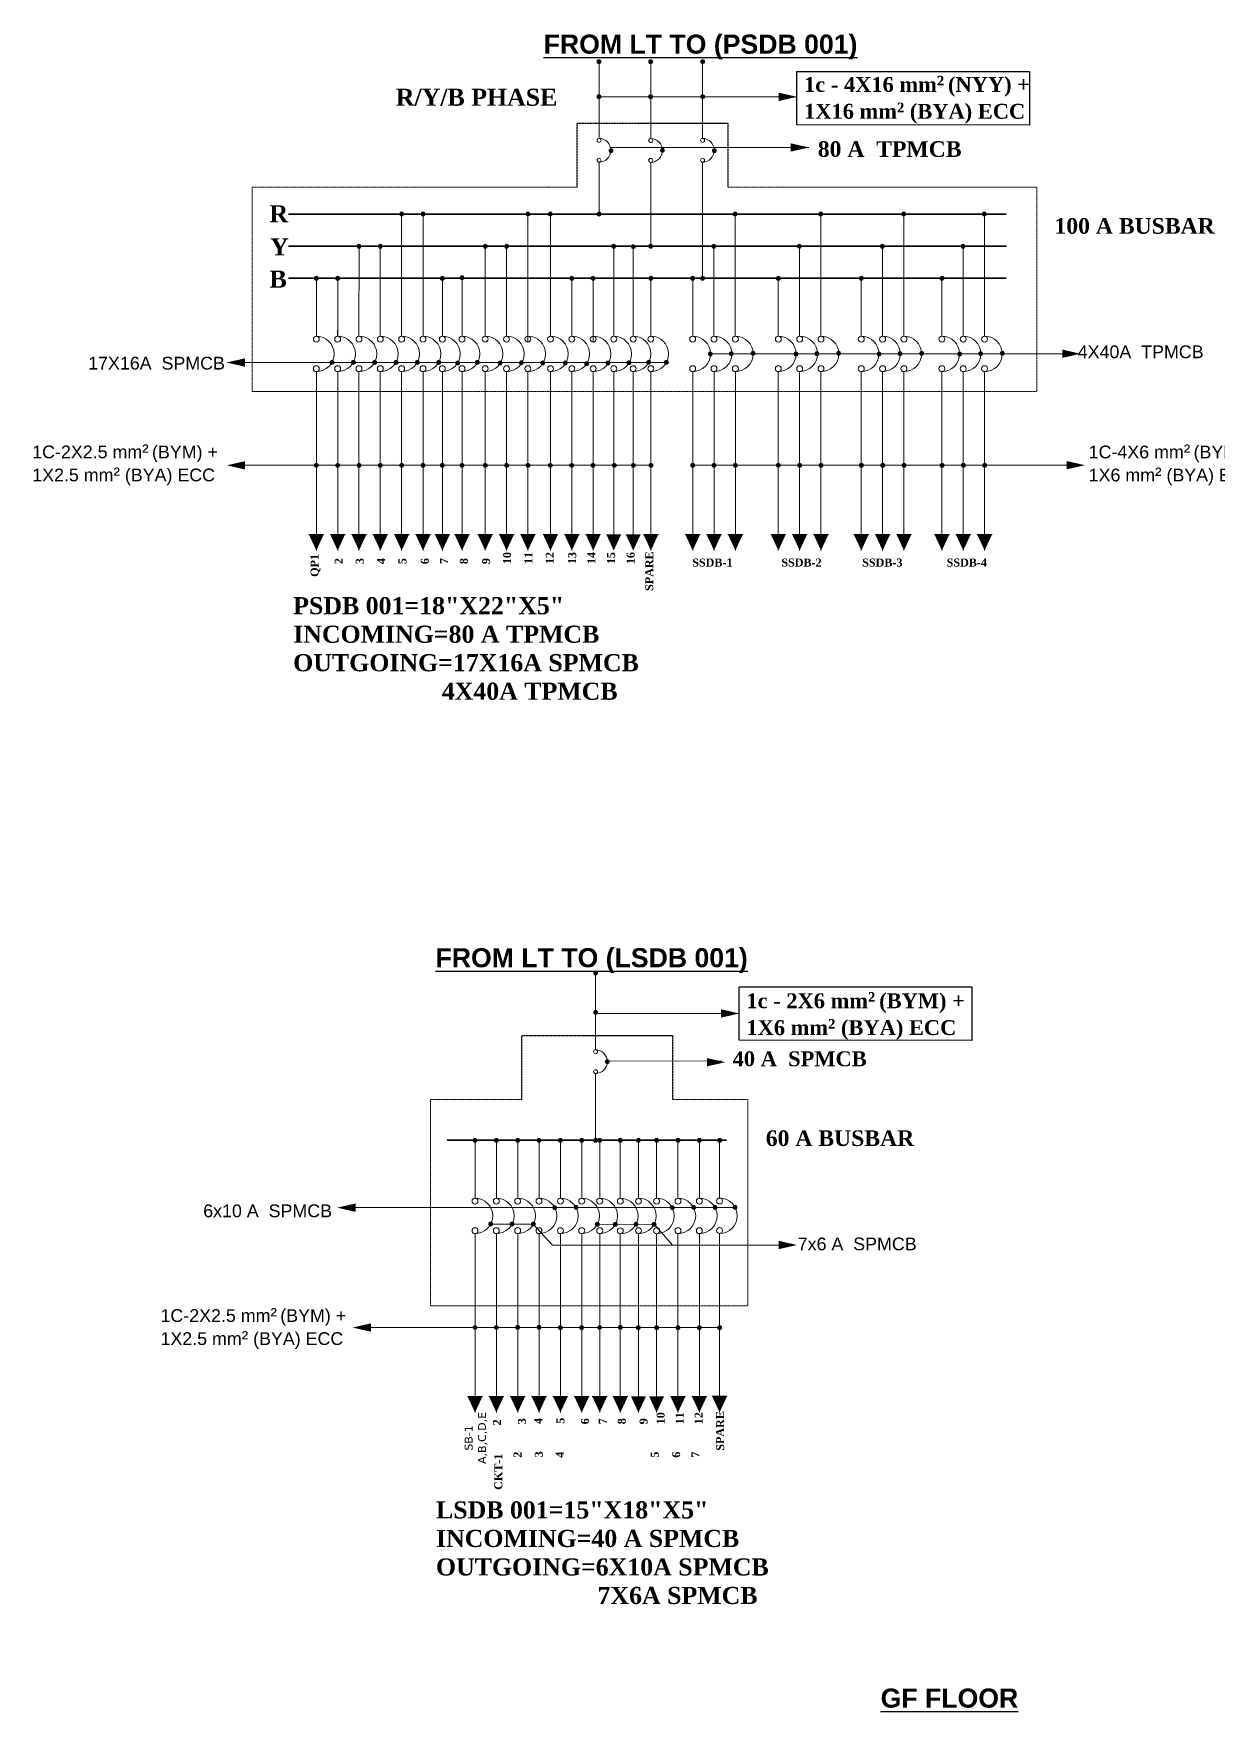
# Model space of a CAD drawing. Header units: inches. Extents: x -12 to 20935469, y -1604 to 24729220.
# Drawn here: x 20826500 to 20826944, y 24663228 to 24663857 of the extents above; entities that cross this region are included whole.
import ezdxf

# ---------------------------------------------------------------- set-up
doc = ezdxf.new("R2010")
doc.units = ezdxf.units.IN
doc.header["$LTSCALE"] = 0.03
doc.header["$MEASUREMENT"] = 0
for name, pattern in [('DASHDOT', [1, 0.5, -0.25, 0, -0.25]), ('DASHDOTX2', [2, 1, -0.5, 0, -0.5]), ('DOT', [0.25, 0, -0.25])]:
    doc.linetypes.add(name, pattern=pattern)
for name, color, linetype in [('AC TEXT', 151, 'DOT'), ('FDB', 5, 'Continuous'), ('GUTLI', 7, 'Continuous'), ('H', 154, 'Continuous'), ('SSDB TXT', 7, 'Continuous'), ('TEXT', 7, 'Continuous')]:
    doc.layers.add(name, color=color, linetype=linetype)
for name, color, linetype, lineweight in [('CIRCUIT', 7, 'Continuous', 0), ('CKT-CABLE', 3, 'Continuous', 9), ('ELECT', 8, 'Continuous', 0), ('Hatch', 253, 'Continuous', 15), ('Power pts', 6, 'DASHDOTX2', 25), ('SB', 1, 'DASHDOT', 30)]:
    doc.layers.add(name, color=color, linetype=linetype, lineweight=lineweight)
doc.styles.add('MtXpl_Swis721_Lt_BT', font='swissl.ttf')
doc.styles.get("Standard").update_dxf_attribs({"font": 'timesbd.ttf'})

# ---------------------------------------------------------------- blocks, each defined once
blk = doc.blocks.new('CIRCUIT')
at = {"layer": 'CIRCUIT'}
h = blk.add_hatch(color=256, dxfattribs=at)
h.dxf.hatch_style = 1
h.paths.add_polyline_path([(-12531.4, -5028.75), (-12534.2, -5028.75), (-12531.4, -5034.78)])
h.paths.add_polyline_path([(-12528.61, -5028.75), (-12531.4, -5028.75), (-12531.4, -5034.78)])
at = {"layer": 'CIRCUIT', "linetype": 'ByBlock', "ltscale": 10}
for p, q in [((-12531.4, -4932.73), (-12531.4, -4954.43)), ((-12531.4, -4967.73), (-12531.4, -5028.75)), ((-12531.4, -5028.75), (-12531.4, -5034.78))]:
    blk.add_line(p, q, dxfattribs=at)
at = {"layer": 'CIRCUIT'}
blk.add_line((-12534.2, -5028.75), (-12528.61, -5028.75), dxfattribs=at)
at = {"layer": 'CIRCUIT', "linetype": 'ByBlock', "ltscale": 10}
for centre in [(-12531.4, -4955.54), (-12531.4, -4966.62)]:
    blk.add_circle(centre, 1.11, dxfattribs=at)
at = {"layer": 'CIRCUIT'}
blk.add_arc((-12531.41, -4961.08), 6.65, 270.0451, 89.9549, dxfattribs=at)
blk = doc.blocks.new('circle')
at = {"layer": 'H'}
h = blk.add_hatch(color=256, dxfattribs=at)
h.dxf.hatch_style = 1
h.paths.add_polyline_path([(20826700.3, 24643785.82, 1), (20826698.81, 24643785.82, 1)])
at = {"layer": 'CIRCUIT'}
blk.add_circle((20826699.55, 24643785.82), 0.744, dxfattribs=at)
blk = doc.blocks.new('LSDB CON')
at = {"layer": 'CIRCUIT'}
for p, q in [((20826699.36, 24647886.92), (20826699.36, 24647858.1)), ((20826699.36, 24647849.16), (20826699.36, 24647834.28)), ((20826699.36, 24647834.28), (20826699.36, 24647824.16))]:
    blk.add_line(p, q, dxfattribs=at)
for centre in [(20826699.36, 24647872.08), (20826699.36, 24647857.35), (20826699.36, 24647849.91)]:
    blk.add_circle(centre, 0.744, dxfattribs=at)
blk.add_arc((20826699.29, 24647853.63), 4.47, 270.92808, 89.07192, dxfattribs=at)
at = {"layer": 'AC TEXT'}
for p in [(-0.19, 4101.11), (-0.19, 4086.26), (4.2, 4067.81), (-0.19, 4038.34)]:
    blk.add_blockref('circle', p, dxfattribs=at)
blk = doc.blocks.new('PSDB CON')
at = {"layer": 'CIRCUIT'}
for p, q in [((20826882.06, 24643866.2), (20826882.06, 24643837.44)), ((20826901.42, 24643866.2), (20826901.42, 24643837.37)), ((20826920.83, 24643866.2), (20826920.83, 24643837.44)), ((20826882.06, 24643828.51), (20826882.06, 24643809.05)), ((20826901.42, 24643828.44), (20826901.42, 24643797.02)), ((20826920.83, 24643828.51), (20826920.83, 24643784.99))]:
    blk.add_line(p, q, dxfattribs=at)
for centre in [(20826882.06, 24643836.7), (20826901.42, 24643836.63), (20826920.83, 24643836.7), (20826882.06, 24643829.26), (20826901.42, 24643829.19), (20826920.83, 24643829.26)]:
    blk.add_circle(centre, 0.744, dxfattribs=at)
for centre in [(20826881.98, 24643832.98), (20826901.34, 24643832.91), (20826920.75, 24643832.98)]:
    blk.add_arc(centre, 4.47, 270.92808, 89.07192, dxfattribs=at)
at = {"layer": 'Hatch'}
blk.add_circle((20826886.5, 24643832.88), 0.744, dxfattribs=at)
at = {"layer": 'AC TEXT'}
for p in [(182.5, 80.39), (201.86, 80.39), (221.27, 80.39), (182.5, 67.24), (201.86, 67.24), (221.27, 67.24), (186.95, 47.06), (206.26, 47.09), (225.71, 47.06), (182.5, 23.23), (201.86, 11.21), (221.27, -0.82)]:
    blk.add_blockref('circle', p, dxfattribs=at)
blk = doc.blocks.new('SDB')
at = {"layer": 'CIRCUIT'}
h = blk.add_hatch(color=256, dxfattribs=at)
h.dxf.hatch_style = 1
h.paths.add_polyline_path([(-12942.07, -7596.01), (-12944.87, -7596.01), (-12942.07, -7602.04)])
h.paths.add_polyline_path([(-12939.27, -7596.01), (-12942.07, -7596.01), (-12942.07, -7602.04)])
h = blk.add_hatch(color=256, dxfattribs=at)
h.dxf.hatch_style = 1
h.paths.add_polyline_path([(-12934.07, -7596.01), (-12936.87, -7596.01), (-12934.07, -7602.04)])
h.paths.add_polyline_path([(-12931.27, -7596.01), (-12934.07, -7596.01), (-12934.07, -7602.04)])
h = blk.add_hatch(color=256, dxfattribs=at)
h.dxf.hatch_style = 1
h.paths.add_polyline_path([(-12926.07, -7596.01), (-12928.87, -7596.01), (-12926.07, -7602.04)])
h.paths.add_polyline_path([(-12923.27, -7596.01), (-12926.07, -7596.01), (-12926.07, -7602.04)])
at = {"layer": 'CIRCUIT', "linetype": 'ByBlock', "ltscale": 10}
for p, q in [((-12926.15, -7475.93), (-12926.15, -7521.69)), ((-12934.15, -7487.96), (-12934.15, -7521.69)), ((-12942.07, -7499.98), (-12942.07, -7521.69)), ((-12942.07, -7534.99), (-12942.07, -7596.01)), ((-12934.07, -7534.99), (-12934.07, -7596.01)), ((-12926.07, -7534.99), (-12926.07, -7596.01)), ((-12942.07, -7596.01), (-12942.07, -7602.04)), ((-12934.07, -7596.01), (-12934.07, -7602.04)), ((-12926.07, -7596.01), (-12926.07, -7602.04))]:
    blk.add_line(p, q, dxfattribs=at)
at = {"layer": 'CIRCUIT'}
for p, q in [((-12944.87, -7596.01), (-12939.27, -7596.01)), ((-12936.87, -7596.01), (-12931.27, -7596.01)), ((-12928.87, -7596.01), (-12923.27, -7596.01))]:
    blk.add_line(p, q, dxfattribs=at)
at = {"layer": 'CIRCUIT', "linetype": 'ByBlock', "ltscale": 10}
for centre in [(-12942.07, -7522.8), (-12934.07, -7522.8), (-12926.07, -7522.8), (-12942.07, -7533.88), (-12934.07, -7533.88), (-12926.07, -7533.88)]:
    blk.add_circle(centre, 1.11, dxfattribs=at)
at = {"layer": 'CIRCUIT'}
for centre in [(-12942.07, -7528.34), (-12934.07, -7528.34), (-12926.07, -7528.34)]:
    blk.add_arc(centre, 6.65, 270.0451, 89.9549, dxfattribs=at)
blk = doc.blocks.new('A')
at = {"layer": 'Power pts'}
for points in [[(20826820.7, 24664131.25), (20826820.7, 24664155.24), (20826877.15, 24664155.24)], [(20826843.37, 24664155.24), (20826877.15, 24664155.24), (20826877.15, 24664131.25)]]:
    blk.add_lwpolyline(points, dxfattribs=at)

msp = doc.modelspace()

# ---------------------------------------------------------------- hatches: boundary and pattern name
at = {"layer": 'CIRCUIT', "linetype": 'ByBlock', "ltscale": 10}
h = msp.add_hatch(color=256, dxfattribs=at)
h.dxf.hatch_style = 1
h.paths.add_polyline_path([(20826621.99, 24663669.46), (20826619.2, 24663669.46), (20826621.99, 24663663.43)])
h.paths.add_polyline_path([(20826624.79, 24663669.46), (20826621.99, 24663669.46), (20826621.99, 24663663.43)])
h = msp.add_hatch(color=256, dxfattribs=at)
h.dxf.hatch_style = 1
h.paths.add_polyline_path([(20826629.99, 24663669.46), (20826627.2, 24663669.46), (20826629.99, 24663663.43)])
h.paths.add_polyline_path([(20826632.79, 24663669.46), (20826629.99, 24663669.46), (20826629.99, 24663663.43)])
h = msp.add_hatch(color=256, dxfattribs=at)
h.dxf.hatch_style = 1
h.paths.add_polyline_path([(20826637.99, 24663669.46), (20826635.2, 24663669.46), (20826637.99, 24663663.43)])
h.paths.add_polyline_path([(20826640.79, 24663669.46), (20826637.99, 24663669.46), (20826637.99, 24663663.43)])
h = msp.add_hatch(color=256, dxfattribs=at)
h.dxf.hatch_style = 1
h.paths.add_polyline_path([(20826645.99, 24663669.46), (20826643.2, 24663669.46), (20826645.99, 24663663.43)])
h.paths.add_polyline_path([(20826648.79, 24663669.46), (20826645.99, 24663669.46), (20826645.99, 24663663.43)])
h = msp.add_hatch(color=256, dxfattribs=at)
h.dxf.hatch_style = 1
h.paths.add_polyline_path([(20826653.25, 24663669.46), (20826650.45, 24663669.46), (20826653.25, 24663663.43)])
h.paths.add_polyline_path([(20826656.05, 24663669.46), (20826653.25, 24663669.46), (20826653.25, 24663663.43)])
h = msp.add_hatch(color=256, dxfattribs=at)
h.dxf.hatch_style = 1
h.paths.add_polyline_path([(20826660.62, 24663669.46), (20826657.82, 24663669.46), (20826660.62, 24663663.43)])
h.paths.add_polyline_path([(20826663.42, 24663669.46), (20826660.62, 24663669.46), (20826660.62, 24663663.43)])
h = msp.add_hatch(color=256, dxfattribs=at)
h.dxf.hatch_style = 1
h.paths.add_polyline_path([(20826669.31, 24663669.46), (20826666.52, 24663669.46), (20826669.31, 24663663.43)])
h.paths.add_polyline_path([(20826672.11, 24663669.46), (20826669.31, 24663669.46), (20826669.31, 24663663.43)])
h = msp.add_hatch(color=256, dxfattribs=at)
h.dxf.hatch_style = 1
h.paths.add_polyline_path([(20826677.31, 24663669.46), (20826674.52, 24663669.46), (20826677.31, 24663663.43)])
h.paths.add_polyline_path([(20826680.11, 24663669.46), (20826677.31, 24663669.46), (20826677.31, 24663663.43)])
h = msp.add_hatch(color=256, dxfattribs=at)
h.dxf.hatch_style = 1
h.paths.add_polyline_path([(20826685.31, 24663669.46), (20826682.52, 24663669.46), (20826685.31, 24663663.43)])
h.paths.add_polyline_path([(20826688.11, 24663669.46), (20826685.31, 24663669.46), (20826685.31, 24663663.43)])
h = msp.add_hatch(color=256, dxfattribs=at)
h.dxf.hatch_style = 1
h.paths.add_polyline_path([(20826693.79, 24663669.46), (20826690.99, 24663669.46), (20826693.79, 24663663.43)])
h.paths.add_polyline_path([(20826696.58, 24663669.46), (20826693.79, 24663669.46), (20826693.79, 24663663.43)])
h = msp.add_hatch(color=256, dxfattribs=at)
h.dxf.hatch_style = 1
h.paths.add_polyline_path([(20826701.79, 24663669.46), (20826698.99, 24663669.46), (20826701.79, 24663663.43)])
h.paths.add_polyline_path([(20826704.58, 24663669.46), (20826701.79, 24663669.46), (20826701.79, 24663663.43)])
h = msp.add_hatch(color=256, dxfattribs=at)
h.dxf.hatch_style = 1
h.paths.add_polyline_path([(20826709.79, 24663669.46), (20826706.99, 24663669.46), (20826709.79, 24663663.43)])
h.paths.add_polyline_path([(20826712.58, 24663669.46), (20826709.79, 24663669.46), (20826709.79, 24663663.43)])
h = msp.add_hatch(color=256, dxfattribs=at)
h.dxf.hatch_style = 1
h.paths.add_polyline_path([(20826717.5, 24663669.46), (20826714.7, 24663669.46), (20826717.5, 24663663.43)])
h.paths.add_polyline_path([(20826720.3, 24663669.46), (20826717.5, 24663669.46), (20826717.5, 24663663.43)])
h = msp.add_hatch(color=256, dxfattribs=at)
h.dxf.hatch_style = 1
h.paths.add_polyline_path([(20826724.8, 24663669.46), (20826722, 24663669.46), (20826724.8, 24663663.43)])
h.paths.add_polyline_path([(20826727.6, 24663669.46), (20826724.8, 24663669.46), (20826724.8, 24663663.43)])
h = msp.add_hatch(color=256, dxfattribs=at)
h.dxf.hatch_style = 1
h.paths.add_polyline_path([(20826726.77, 24663346.27), (20826723.97, 24663346.27), (20826726.77, 24663340.24)])
h.paths.add_polyline_path([(20826729.57, 24663346.27), (20826726.77, 24663346.27), (20826726.77, 24663340.24)])
h = msp.add_hatch(color=256, dxfattribs=at)
h.dxf.hatch_style = 1
h.paths.add_polyline_path([(20826733.57, 24663346.27), (20826730.77, 24663346.27), (20826733.57, 24663340.24)])
h.paths.add_polyline_path([(20826736.37, 24663346.27), (20826733.57, 24663346.27), (20826733.57, 24663340.24)])

# ---------------------------------------------------------------- linework, layer by layer
for p, q in [((20826637.99, 24663789.54), (20826637.99, 24663743.78)), ((20826645.99, 24663789.54), (20826645.99, 24663743.78)), ((20826685.31, 24663789.54), (20826685.31, 24663741.56)), ((20826693.79, 24663789.54), (20826693.79, 24663743.78)), ((20826622.03, 24663777.51), (20826621.99, 24663743.78)), ((20826629.99, 24663777.51), (20826629.99, 24663743.78)), ((20826629.99, 24663777.51), (20826629.99, 24663743.78)), ((20826669.31, 24663777.51), (20826669.31, 24663743.78)), ((20826677.25, 24663777.51), (20826677.31, 24663743.78)), ((20826717.5, 24663777.51), (20826717.5, 24663743.78)), ((20826724.8, 24663777.51), (20826724.8, 24663743.78)), ((20826653.25, 24663765.48), (20826653.25, 24663743.78)), ((20826660.62, 24663765.48), (20826660.62, 24663743.78)), ((20826709.79, 24663765.55), (20826709.79, 24663741.56)), ((20826701.79, 24663764.74), (20826701.79, 24663743.78)), ((20826613.99, 24663745.99), (20826613.99, 24663743.78)), ((20826619.24, 24663737.13), (20826619.24, 24663737.13)), ((20826666.5, 24663737.13), (20826666.5, 24663737.13)), ((20826621.99, 24663730.48), (20826621.99, 24663669.46)), ((20826629.99, 24663730.48), (20826629.99, 24663669.46)), ((20826637.99, 24663730.48), (20826637.99, 24663669.46)), ((20826645.99, 24663730.48), (20826645.99, 24663669.46)), ((20826653.25, 24663730.48), (20826653.25, 24663669.46)), ((20826660.62, 24663730.48), (20826660.62, 24663669.46)), ((20826669.31, 24663730.48), (20826669.31, 24663669.46)), ((20826677.31, 24663730.48), (20826677.31, 24663669.46)), ((20826685.31, 24663730.48), (20826685.31, 24663669.46)), ((20826693.79, 24663730.48), (20826693.79, 24663669.46)), ((20826701.79, 24663730.48), (20826701.79, 24663669.46)), ((20826709.79, 24663730.48), (20826709.79, 24663669.46)), ((20826717.5, 24663730.48), (20826717.5, 24663669.46)), ((20826724.8, 24663730.48), (20826724.8, 24663669.46)), ((20826628.6, 24663695.18), (20826628.6, 24663695.18)), ((20826619.2, 24663669.46), (20826624.79, 24663669.46)), ((20826621.99, 24663669.46), (20826621.99, 24663663.43)), ((20826627.2, 24663669.46), (20826632.79, 24663669.46)), ((20826629.99, 24663669.46), (20826629.99, 24663663.43)), ((20826635.2, 24663669.46), (20826640.79, 24663669.46)), ((20826637.99, 24663669.46), (20826637.99, 24663663.43)), ((20826643.2, 24663669.46), (20826648.79, 24663669.46)), ((20826645.99, 24663669.46), (20826645.99, 24663663.43)), ((20826650.45, 24663669.46), (20826656.05, 24663669.46)), ((20826653.25, 24663669.46), (20826653.25, 24663663.43)), ((20826657.82, 24663669.46), (20826663.42, 24663669.46)), ((20826660.62, 24663669.46), (20826660.62, 24663663.43)), ((20826666.52, 24663669.46), (20826672.11, 24663669.46)), ((20826669.31, 24663669.46), (20826669.31, 24663663.43)), ((20826674.52, 24663669.46), (20826680.11, 24663669.46)), ((20826677.31, 24663669.46), (20826677.31, 24663663.43)), ((20826682.52, 24663669.46), (20826688.11, 24663669.46)), ((20826685.31, 24663669.46), (20826685.31, 24663663.43)), ((20826685.31, 24663669.46), (20826685.31, 24663663.43)), ((20826690.99, 24663669.46), (20826696.58, 24663669.46)), ((20826693.79, 24663669.46), (20826693.79, 24663663.43)), ((20826698.99, 24663669.46), (20826704.58, 24663669.46)), ((20826701.79, 24663669.46), (20826701.79, 24663663.43)), ((20826706.99, 24663669.46), (20826712.58, 24663669.46)), ((20826709.79, 24663669.46), (20826709.79, 24663663.43)), ((20826709.79, 24663669.46), (20826709.79, 24663663.43)), ((20826726.77, 24663442.3), (20826726.77, 24663420.59)), ((20826733.57, 24663442.3), (20826733.57, 24663420.59)), ((20826665.49, 24663422.82), (20826665.49, 24663420.6)), ((20826677.95, 24663417.09), (20826677.95, 24663417.09)), ((20826693.95, 24663417.09), (20826693.95, 24663417.09)), ((20826726.77, 24663407.3), (20826726.77, 24663346.27)), ((20826733.57, 24663407.3), (20826733.57, 24663346.27)), ((20826672.1, 24663372), (20826672.1, 24663372)), ((20826726.77, 24663346.27), (20826726.77, 24663340.24)), ((20826733.57, 24663346.27), (20826733.57, 24663340.24))]:
    msp.add_line(p, q, dxfattribs=at)
for centre in [(20826621.99, 24663742.67), (20826629.99, 24663742.67), (20826637.99, 24663742.67), (20826645.99, 24663742.67), (20826653.25, 24663742.67), (20826660.62, 24663742.67), (20826669.31, 24663742.67), (20826677.31, 24663742.67), (20826685.31, 24663742.67), (20826693.79, 24663742.67), (20826701.79, 24663742.67), (20826709.79, 24663742.67), (20826717.5, 24663742.67), (20826724.8, 24663742.67), (20826621.99, 24663731.59), (20826629.99, 24663731.59), (20826637.99, 24663731.59), (20826645.99, 24663731.59), (20826653.25, 24663731.59), (20826660.62, 24663731.59), (20826669.31, 24663731.59), (20826677.31, 24663731.59), (20826685.31, 24663731.59), (20826693.79, 24663731.59), (20826701.79, 24663731.59), (20826709.79, 24663731.59), (20826717.5, 24663731.59), (20826724.8, 24663731.59), (20826726.77, 24663419.48), (20826733.57, 24663419.48), (20826726.77, 24663408.4), (20826733.57, 24663408.4)]:
    msp.add_circle(centre, 1.11, dxfattribs=at)
for centre in [(20826621.99, 24663737.13), (20826629.99, 24663737.13), (20826637.99, 24663737.13), (20826645.99, 24663737.13), (20826653.24, 24663737.13), (20826660.62, 24663737.13), (20826669.31, 24663737.13), (20826677.31, 24663737.13), (20826685.31, 24663737.13), (20826693.78, 24663737.13), (20826701.78, 24663737.13), (20826709.78, 24663737.13), (20826717.5, 24663737.13), (20826724.79, 24663737.13), (20826726.76, 24663413.94), (20826733.56, 24663413.94)]:
    msp.add_arc(centre, 6.65, 270.0451, 89.9549, dxfattribs=at)
at = {"layer": 'CKT-CABLE', "transparency": 33554666}
for p, q in [((20826711.95, 24663833.51), (20826786.17, 24663833.51)), ((20826716.39, 24663814.53), (20826790.61, 24663814.53)), ((20826572.82, 24663733.96), (20826619.83, 24663733.95)), ((20826619.09, 24663733.96), (20826737.26, 24663733.96)), ((20826754.2, 24663737.19), (20826890.39, 24663737.19)), ((20826579.31, 24663695.36), (20826637.99, 24663695.36)), ((20826636.81, 24663695.36), (20826653.25, 24663695.36)), ((20826644.18, 24663695.36), (20826731.43, 24663695.36)), ((20826747.56, 24663695.41), (20826890.46, 24663695.41)), ((20826710.69, 24663489.84), (20826764.51, 24663489.84)), ((20826715.07, 24663472.08), (20826758.06, 24663471.93)), ((20826615.99, 24663417.04), (20826763.47, 24663417.04)), ((20826671.38, 24663410.89), (20826687.38, 24663410.9)), ((20826694.49, 24663403.04), (20826687.28, 24663410.9)), ((20826732.65, 24663410.79), (20826711.34, 24663410.76)), ((20826739.49, 24663403.04), (20826732.65, 24663410.79)), ((20826694.49, 24663403.04), (20826785.03, 24663403.04)), ((20826625.56, 24663372.1), (20826757.18, 24663372.05)), ((20826719.22, 24663372.1), (20826723.57, 24663372.1)), ((20826721.68, 24663372.09), (20826727.65, 24663372.09)), ((20826735.2, 24663372.09), (20826742.89, 24663372.09))]:
    msp.add_line(p, q, dxfattribs=at)
at = {"layer": 'CKT-CABLE'}
for points in [[(20826786.2, 24663833.51, 0, 3.14, 0), (20826779.33, 24663833.51, 3.14, 3.14, 0)], [(20826790.64, 24663814.53, 0, 3.14, 0), (20826783.77, 24663814.53, 3.14, 3.14, 0)], [(20826572.37, 24663733.9, 0, 3.14, 0), (20826579.24, 24663733.9, 3.14, 3.14, 0)], [(20826892.49, 24663737.19, 0, 3.14, 0), (20826885.62, 24663737.19, 3.14, 3.14, 0)], [(20826572.44, 24663695.36, 0, 3.14, 0), (20826579.31, 24663695.36, 3.14, 3.14, 0)], [(20826894.14, 24663695.41, 0, 3.14, 0), (20826887.27, 24663695.41, 3.14, 3.14, 0)], [(20826764.54, 24663489.84, 0, 3.14, 0), (20826757.67, 24663489.84, 3.14, 3.14, 0)], [(20826759.28, 24663471.57, 0, 3.14, 0), (20826752.41, 24663471.57, 3.14, 3.14, 0)], [(20826613.85, 24663417.04, 0, 3.14, 0), (20826620.72, 24663417.04, 3.14, 3.14, 0)], [(20826786.2, 24663403.04, 0, 3.14, 0), (20826779.33, 24663403.04, 3.14, 3.14, 0)], [(20826619.62, 24663372.1, 0, 3.14, 0), (20826626.49, 24663372.1, 3.14, 3.14, 0)]]:
    msp.add_lwpolyline(points, format="xyseb", dxfattribs=at)
at = {"layer": 'ELECT', "color": 5, "linetype": 'ByBlock', "lineweight": 35, "ltscale": 10}
for p, q in [((20826595.52, 24663789.54), (20826864.59, 24663789.54)), ((20826597.14, 24663789.54), (20826645.25, 24663789.54)), ((20826644.81, 24663789.54), (20826677.25, 24663789.54)), ((20826595.52, 24663777.51), (20826864.75, 24663777.51)), ((20826597.14, 24663777.51), (20826645.99, 24663777.51)), ((20826644.81, 24663777.51), (20826677.25, 24663777.51)), ((20826595.52, 24663765.48), (20826864.64, 24663765.48)), ((20826597.14, 24663765.48), (20826645.99, 24663765.48)), ((20826644.81, 24663765.48), (20826677.25, 24663765.48)), ((20826655.05, 24663442.31), (20826723.57, 24663442.31)), ((20826721.68, 24663442.3), (20826759.8, 24663442.3))]:
    msp.add_line(p, q, dxfattribs=at)
at = {"layer": 'Power pts', "lineweight": 0}
for points in [[(20826760.23, 24663799.61), (20826876.06, 24663799.61), (20826876.06, 24663723.01), (20826581.99, 24663723.01)], [(20826644.81, 24663723.01), (20826581.99, 24663723.01), (20826581.99, 24663799.61), (20826703.78, 24663799.61)], [(20826692.31, 24663799.61), (20826693.93, 24663799.61)], [(20826719.97, 24663380.21), (20826648.77, 24663380.21), (20826648.77, 24663457.61), (20826683.09, 24663457.61)], [(20826739.54, 24663457.6), (20826767.81, 24663457.6), (20826767.81, 24663380.2), (20826719.97, 24663380.21)]]:
    msp.add_lwpolyline(points, dxfattribs=at)
at = {"layer": 'SB', "color": 1, "linetype": 'ByBlock', "lineweight": -2}
for points in [[(20826786.2, 24663843.03), (20826873.43, 24663842.99), (20826873.43, 24663822.93), (20826786.2, 24663822.97)], [(20826764.54, 24663499.87), (20826851.77, 24663499.83), (20826851.77, 24663479.77), (20826764.54, 24663479.82)]]:
    msp.add_lwpolyline(points, close=True, dxfattribs=at)

# ---------------------------------------------------------------- block references
at = {"layer": 'AC TEXT'}
for name, p in [('PSDB CON', (-170.04, 19980.49)), ('circle', (-61.56, 20003.72)), ('circle', (-53.56, 20003.72)), ('circle', (-14.24, 20003.72)), ('circle', (-5.77, 20003.71)), ('circle', (63.47, 20003.72)), ('circle', (95.56, 20003.72)), ('circle', (126.66, 20003.72)), ('circle', (156.9, 20003.72)), ('circle', (-77.56, 19991.7)), ('circle', (-69.56, 19991.7)), ('circle', (-69.56, 19991.7)), ('circle', (-30.24, 19991.7)), ('circle', (-22.24, 19991.7)), ('circle', (17.95, 19991.7)), ('circle', (25.25, 19991.46)), ('circle', (55.47, 19991.7)), ('circle', (87.56, 19991.7)), ('circle', (118.66, 19991.7)), ('circle', (148.9, 19991.7)), ('circle', (-93.56, 19979.67)), ('circle', (-85.56, 19979.67)), ('circle', (-46.3, 19979.67)), ('circle', (-38.93, 19979.85)), ('circle', (2.23, 19979.67)), ('circle', (10.23, 19979.68)), ('circle', (31.87, 19979.67)), ('circle', (47.55, 19979.67)), ('circle', (79.65, 19979.67)), ('circle', (110.74, 19979.67)), ('circle', (140.98, 19979.67)), ('circle', (-87.72, 19948.14)), ('circle', (-79.72, 19948.14)), ('circle', (-71.72, 19948.14)), ('circle', (-63.72, 19948.14)), ('circle', (-55.72, 19948.14)), ('circle', (-47.72, 19948.14)), ('circle', (-40.58, 19947.94)), ('circle', (-33.21, 19948.14)), ('circle', (-24.64, 19947.95)), ('circle', (-16.64, 19947.98)), ('circle', (-8.64, 19947.95)), ('circle', (-0.17, 19947.95)), ('circle', (7.83, 19947.65)), ('circle', (15.83, 19947.95)), ('circle', (23.72, 19948.03)), ('circle', (31.1, 19948.17)), ('circle', (37.71, 19948.14)), ('circle', (54.2, 19951.32)), ('circle', (62.08, 19951.39)), ('circle', (70.2, 19951.53)), ('circle', (86.29, 19951.32)), ('circle', (94.18, 19951.39)), ('circle', (102.3, 19951.53)), ('circle', (117.39, 19951.32)), ('circle', (125.28, 19951.39)), ('circle', (133.39, 19951.53)), ('circle', (147.63, 19951.32)), ('circle', (155.51, 19951.39)), ('circle', (163.63, 19951.53)), ('circle', (-93.56, 19909.54)), ('circle', (-85.56, 19909.54)), ('circle', (-77.56, 19909.54)), ('circle', (-69.56, 19909.54)), ('circle', (-61.56, 19909.54)), ('circle', (-53.56, 19909.54)), ('circle', (-46.3, 19909.54)), ('circle', (-38.93, 19909.54)), ('circle', (-30.24, 19909.48)), ('circle', (-22.24, 19909.49)), ('circle', (-14.24, 19909.5)), ('circle', (-5.77, 19909.51)), ('circle', (2.23, 19909.51)), ('circle', (10.23, 19909.52)), ('circle', (18.12, 19909.53)), ('circle', (25.25, 19909.54)), ('circle', (31.87, 19909.54)), ('circle', (47.55, 19909.54)), ('circle', (55.55, 19909.54)), ('circle', (63.55, 19909.54)), ('circle', (79.65, 19909.54)), ('circle', (87.65, 19909.54)), ('circle', (95.65, 19909.54)), ('circle', (110.74, 19909.54)), ('circle', (118.74, 19909.54)), ('circle', (126.74, 19909.54)), ('circle', (140.98, 19909.54)), ('circle', (148.98, 19909.54)), ('circle', (156.98, 19909.54)), ('LSDB CON', (11.33, 15618.15)), ('circle', (-34.06, 19656.44)), ('circle', (-26.06, 19656.44)), ('circle', (-18.06, 19656.44)), ('circle', (-10.06, 19656.44)), ('circle', (-2.06, 19656.44)), ('circle', (5.94, 19656.44)), ('circle', (5.94, 19656.44)), ('circle', (12.69, 19656.44)), ('circle', (20.41, 19656.44)), ('circle', (27.21, 19656.43)), ('circle', (34.02, 19656.43)), ('circle', (42.02, 19656.43)), ('circle', (50.03, 19656.44)), ('circle', (57.63, 19656.44)), ('circle', (-4.18, 19631.23)), ('circle', (3.79, 19631.3)), ('circle', (39.87, 19631.18)), ('circle', (47.87, 19631.29)), ('circle', (55.88, 19631.3)), ('circle', (63.47, 19631.3)), ('circle', (-28.18, 19625.07)), ('circle', (-20.18, 19625.08)), ('circle', (-12.18, 19625.09)), ('circle', (11.79, 19624.94)), ('circle', (18.54, 19625)), ('circle', (26.27, 19625.02)), ('circle', (33.1, 19624.97)), ('circle', (-34.06, 19586.29)), ('circle', (-26.06, 19586.29)), ('circle', (-18.06, 19586.3)), ('circle', (-10.06, 19586.31)), ('circle', (-2.06, 19586.23)), ('circle', (5.94, 19586.23)), ('circle', (12.69, 19586.29)), ('circle', (20.41, 19586.31)), ('circle', (27.21, 19586.24)), ('circle', (34.02, 19586.24)), ('circle', (42.02, 19586.22)), ('circle', (50.03, 19586.23)), ('circle', (57.63, 19586.23))]:
    msp.add_blockref(name, p, dxfattribs=at)
at = {"layer": 'CIRCUIT', "linetype": 'ByBlock', "ltscale": 10}
for p in [(20839137.4, 24668698.21), (20839145.4, 24668698.21), (20839262.83, 24668698.21), (20839196.89, 24668375.03), (20839204.89, 24668375.03), (20839212.89, 24668375.03), (20839220.89, 24668375.03), (20839228.9, 24668375.03), (20839236.89, 24668375.03), (20839243.64, 24668375.03), (20839251.37, 24668374.99), (20839272.98, 24668375.03), (20839280.99, 24668375.03), (20839288.58, 24668375.08)]:
    msp.add_blockref('CIRCUIT', p, dxfattribs=at)
at = {"layer": 'GUTLI'}
for p in [(20839689.17, 24671265.47), (20839721.27, 24671265.47), (20839752.37, 24671265.47), (20839782.6, 24671265.47)]:
    msp.add_blockref('SDB', p, dxfattribs=at)
at = {"layer": 'SSDB TXT'}
for p in [(-116.93, -331.64), (-137.61, -673.64)]:
    msp.add_blockref('A', p, dxfattribs=at)

# ---------------------------------------------------------------- texts
at = {"layer": 'FDB', "color": 3, "char_height": 7.1503, "width": 320.2943, "attachment_point": 1}
for s, insert in [('{\\fArial|b1|i0|c0|p34;\\LFROM LT TO (PSDB 001)}', (20826691.22, 24663856.85)), ('{\\fArial|b1|i0|c0|p34;\\LFROM LT TO (LSDB 001)}', (20826650.68, 24663514.33)), ('{\\fArial|b1|i0|c0|p34;\\LGF FLOOR}', (20826817.56, 24663236.74))]:
    msp.add_mtext(s, dxfattribs=dict(at, insert=insert))
at = {"layer": 'TEXT', "style": 'MtXpl_Swis721_Lt_BT'}
for s, p in [('6x10 A  SPMCB', (20826563.59, 24663413.46)), ('7x6 A  SPMCB', (20826786.48, 24663401.05))]:
    msp.add_text(s, height=4.7862, dxfattribs=at).set_placement(p)
at = {"layer": 'TEXT', "color": 0, "char_height": 5.5714, "width": 251.3301, "attachment_point": 1}
for s, insert in [('1c - 4X16 mm{\\H1.0833x;²\\fMS Shell Dlg 2|b0|i0|c0|p0;\\H0.65385x; }(NYY) +\\P1X16 mm{\\H1.0833x;²} (BYA) ECC', (20826788.85, 24663841.4)), ('1c - 2X6 mm{\\H1.0833x;²\\fMS Shell Dlg 2|b0|i0|c0|p0;\\H0.65385x; }(BYM) +\\P1X6 mm{\\H1.0833x;²} (BYA) ECC', (20826767.24, 24663497.86)), ('40 A  SPMCB', (20826762.07, 24663475.65))]:
    msp.add_mtext(s, dxfattribs=dict(at, insert=insert))
at = {"layer": 'TEXT', "attachment_point": 1}
for s, insert, char_height, width in [('R/Y/B PHASE', (20826635.81, 24663836.57), 6.4138, 63786.5102), ('80 A  TPMCB', (20826794, 24663816.87), 5.8655, 63786.5102), ('R', (20826588.46, 24663792.88), 6.41, 63786.5102), ('100 A BUSBAR', (20826882.75, 24663788.04), 5.8655, 63786.5102), ('Y', (20826588.66, 24663780.45), 6.41, 63786.5102), ('B', (20826588.46, 24663768.38), 6.41, 63786.5102), ('{\\fSwis721 Lt BT|b0|i0|c0|p34;4X40A  TPMCB\\P\\H1.00001x;\\C0;\\P\\fArial|b0|i0|c0|p34;\\H0.8571x;\\C256;          }', (20826891.46, 24663740.31), 4.7862, 76.3934), ('{\\fSwis721 Lt BT|b0|i0|c0|p34;17X16A  SPMCB\\P\\H1.00001x;\\C0;\\P\\fArial|b0|i0|c0|p34;\\H0.8571x;\\C256;          }', (20826520.45, 24663736.05), 4.7862, 76.3934), ('{\\fSwis721 Lt BT|b0|i0|c0|p34;\\C0;1C-2X2.5 mm\\H1.0833x;²\\fMS Shell Dlg 2|b0|i0|c0|p0;\\H0.65385x; \\fSwis721 Lt BT|b0|i0|c0|p34;\\H1.4118x;(BYM) +\\P1X2.5 mm\\H1.0833x;²\\H0.92311x; (BYA) ECC\\P\\fArial|b0|i0|c0|p34;\\H0.8571x;\\C256;          }', (20826499.48, 24663703.18), 4.78621, 76.3934), ('{\\fSwis721 Lt BT|b0|i0|c0|p34;\\C0;1C-4X6 mm\\H1.0833x;²\\fMS Shell Dlg 2|b0|i0|c0|p0;\\H0.65385x; \\fSwis721 Lt BT|b0|i0|c0|p34;\\H1.4118x;(BYM) +\\P1X6 mm\\H1.0833x;²\\H0.92311x; (BYA) ECC\\P\\fArial|b0|i0|c0|p34;\\H0.8571x;\\C256;          }', (20826895.55, 24663703.16), 4.78621, 76.3934), ('SSDB-1{\\H0.8571x;          }', (20826746.93, 24663660.41), 3, 6.6096), ('SSDB-2{\\H0.8571x;          }', (20826780.32, 24663660.41), 3, 6.6096), ('SSDB-3{\\H0.8571x;          }', (20826810.63, 24663660.41), 3, 6.6096), ('SSDB-4{\\H0.8571x;          }', (20826842.3, 24663660.41), 3, 6.6096), ('PSDB 001=18"X22"X5"\\PINCOMING=80 A TPMCB\\POUTGOING=17X16A SPMCB\\P                       4X40A TPMCB\\P                        ', (20826597.32, 24663645.94), 6.4138, 63786.5102), ('60 A BUSBAR', (20826774.51, 24663446.03), 5.8655, 63786.5102), ('{\\fSwis721 Lt BT|b0|i0|c0|p34;\\C0;1C-2X2.5 mm\\H1.0833x;²\\fMS Shell Dlg 2|b0|i0|c0|p0;\\H0.65385x; \\fSwis721 Lt BT|b0|i0|c0|p34;\\H1.4118x;(BYM) +\\P1X2.5 mm\\H1.0833x;²\\H0.92311x; (BYA) ECC\\P\\fArial|b0|i0|c0|p34;\\H0.8571x;\\C256;          }', (20826547.57, 24663379.38), 4.78621, 76.3934), ('LSDB 001=15"X18"X5"\\PINCOMING=40 A SPMCB\\POUTGOING=6X10A SPMCB\\P                         7X6A SPMCB\\P\\P                    ', (20826650.86, 24663306.93), 6.4138, 63786.5102)]:
    msp.add_mtext(s, dxfattribs=dict(at, insert=insert, char_height=char_height, width=width))
at = {"layer": 'TEXT', "char_height": 3, "width": 6.6096, "attachment_point": 1, "rotation": 90}
for s, insert in [('\\pxqc;QP1\\P{\\H0.8571x;        }', (20826603.83, 24663654.52)), ('2{\\H0.8571x;          }', (20826612.91, 24663658.31)), ('3{\\H0.8571x;      }', (20826620.78, 24663658.31)), ('4{\\H0.8571x;       }', (20826628.78, 24663658.31)), ('5{\\H0.8571x;       }', (20826636.78, 24663658.31)), ('6{\\H0.8571x;         }', (20826645.17, 24663658.31)), ('7{\\H0.8571x;         }', (20826652.42, 24663658.31)), ('8{\\H0.8571x;         }', (20826659.8, 24663658.31)), ('9{\\H0.8571x;         }', (20826668.15, 24663658.31)), ('10{\\H0.8571x;      }', (20826676.02, 24663658.31)), ('11{\\H0.8571x;       }', (20826684.02, 24663658.31)), ('12{\\H0.8571x;       }', (20826692.02, 24663658.31)), ('13{\\H0.8571x;       }', (20826700.41, 24663658.31)), ('14{\\H0.8571x;       }', (20826707.66, 24663658.31)), ('15{\\H0.8571x;        }', (20826715.03, 24663658.31)), ('16{\\H0.8571x;       }', (20826722.31, 24663658.31)), ('SPARE{\\H0.8571x;          }', (20826729.29, 24663648.25)), ('3{\\H0.8571x;    }', (20826681.58, 24663335.82)), ('\\pxqc;4{\\H0.8571x; \\P       }', (20826687.68, 24663333.76)), ('\\pxqc;5{\\H0.8571x; \\P       }', (20826696.01, 24663333.85)), ('6{\\H0.8571x;     }', (20826705.19, 24663335.82)), ('7', (20826711.83, 24663335.82)), ('8', (20826719.01, 24663335.82)), ('9', (20826727.17, 24663335.82)), ('10', (20826733.56, 24663335.82)), ('11', (20826740.75, 24663335.82)), ('12', (20826747.86, 24663335.82)), ('SPARE {\\H0.8571x;    }', (20826755.89, 24663325.9)), ('\\pxqc;2{\\H0.8571x;\\P          }', (20826672.25, 24663333.22)), ('2{\\H0.8571x;  }', (20826679.93, 24663323.27)), ('3{\\H0.8571x;        }', (20826687.92, 24663323.43)), ('4{\\H0.8571x;  }', (20826695.77, 24663323.27)), ('5{\\H0.8571x; }', (20826731.33, 24663323.31)), ('6', (20826739.38, 24663323.31)), ('7', (20826746.62, 24663323.31)), ('\\pxqc;\\PCKT-1{\\H0.8571x;         }', (20826667.71, 24663314.74))]:
    msp.add_mtext(s, dxfattribs=dict(at, insert=insert))
at = {"layer": 'TEXT', "insert": (20826661.6, 24663323.28), "char_height": 3, "attachment_point": 1, "rotation": 90}
msp.add_mtext_dynamic_manual_height_columns('\\pxqc;{\\fVerdana|b0|i0|c0|p34;SB-1\\PA,B,C,D,E}', width=14.8534, gutter_width=0.0767, heights=[0], dxfattribs=at)

doc.saveas('drawing.dxf')
